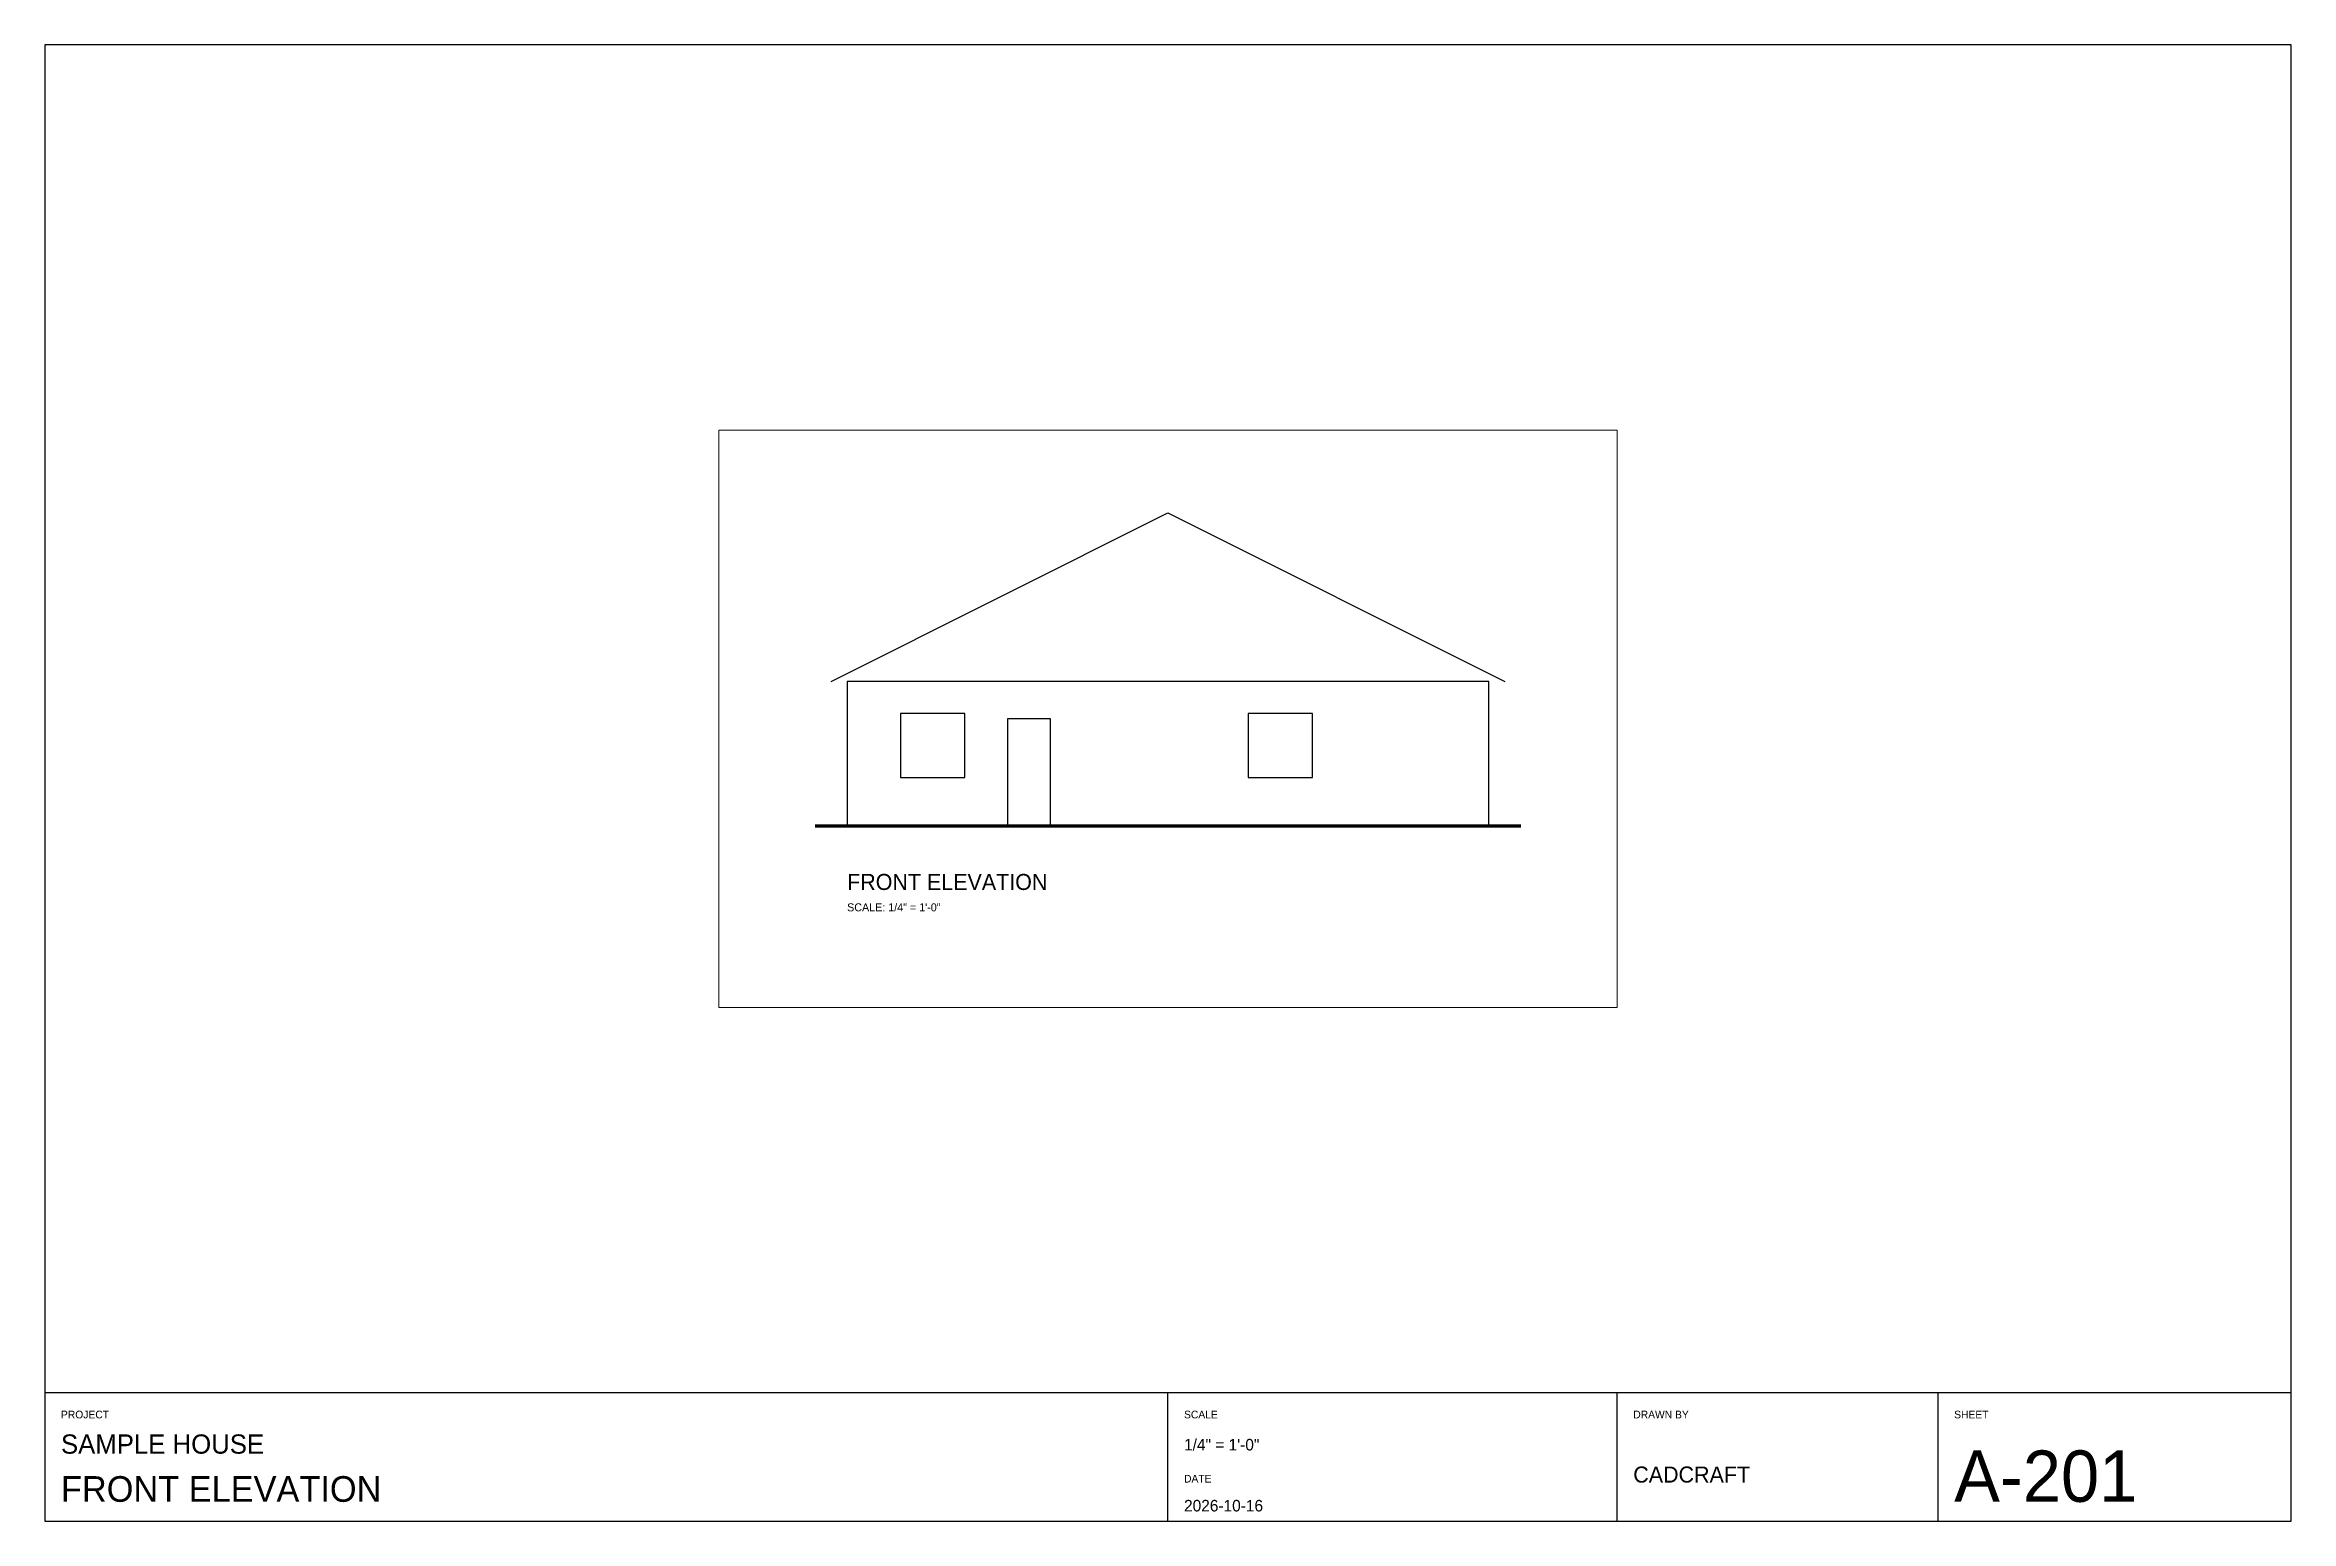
# Paper-space layout 'A-201 ELEVATIONS' of a CAD drawing. Header units: inches. Extents: x 0.5 to 35.5, y 0.5 to 23.5.
# The model-space entities are those that its viewports show. They can reach past a viewport. Long polylines and large blocks are cut down to what shows.
import ezdxf

# ---------------------------------------------------------------- set-up
doc = ezdxf.new("R2010")
doc.units = ezdxf.units.IN
doc.header["$MEASUREMENT"] = 0
for name, color, linetype in [('A-ANNO-TEXT', 3, 'Continuous'), ('A-ELEV', 7, 'Continuous'), ('G-TTLB', 7, 'Continuous')]:
    doc.layers.add(name, color=color, linetype=linetype)
doc.layers.add('Viewports', color=8, linetype='Continuous', plot=False)

# ---------------------------------------------------------------- blocks, each defined once
blk = doc.blocks.new('TB-ARCH-D')
for p, q in [((18, 0.5), (18, 2.5)), ((25, 0.5), (25, 2.5)), ((30, 0.5), (30, 2.5))]:
    blk.add_line(p, q)
for points in [[(0.5, 0.5), (35.5, 0.5), (35.5, 23.5), (0.5, 23.5)], [(0.5, 0.5), (35.5, 0.5), (35.5, 2.5), (0.5, 2.5)]]:
    blk.add_lwpolyline(points, close=True)
for s, p in [('PROJECT', (0.75, 2.1)), ('SCALE', (18.25, 2.1)), ('DRAWN BY', (25.25, 2.1)), ('SHEET', (30.25, 2.1)), ('DATE', (18.25, 1.1))]:
    blk.add_text(s, height=0.12).set_placement(p)
for tag, p, height in [('PROJECT', (0.75, 1.55), 0.3), ('SCALE', (18.25, 1.6), 0.18), ('SHEET', (30.25, 0.8), 0.8), ('TITLE', (0.75, 0.8), 0.4), ('DRAWN', (25.25, 1.1), 0.25), ('DATE', (18.25, 0.65), 0.18)]:
    blk.add_attdef(tag, p, '', height=height)

msp = doc.modelspace()

# ---------------------------------------------------------------- linework, layer by layer
at = {"layer": 'A-ELEV', "lineweight": 70}
msp.add_line((-24, -420), (504, -420), dxfattribs=at)
at = {"layer": 'A-ELEV'}
msp.add_lwpolyline([(-12, -312), (240, -186), (492, -312)], dxfattribs=at)
for points in [[(0, -420), (480, -420), (480, -312), (0, -312)], [(40, -384), (88, -384), (88, -336), (40, -336)], [(300, -384), (348, -384), (348, -336), (300, -336)], [(120, -420), (152, -420), (152, -340), (120, -340)]]:
    msp.add_lwpolyline(points, close=True, dxfattribs=at)

# ---------------------------------------------------------------- texts
at = {"layer": 'A-ANNO-TEXT'}
for s, height, p in [('FRONT ELEVATION', 12, (0, -468)), ('SCALE: 1/4" = 1\'-0"', 6, (0, -484))]:
    msp.add_text(s, height=height, dxfattribs=at).set_placement(p)

psp = doc.layouts.new('A-201 ELEVATIONS')

# ---------------------------------------------------------------- block references
at = {"layer": 'G-TTLB'}
psp.add_blockref('TB-ARCH-D', (0, 0), dxfattribs=at).add_auto_attribs({'PROJECT': 'SAMPLE HOUSE', 'TITLE': 'FRONT ELEVATION', 'SCALE': '1/4" = 1\'-0"', 'DATE': '2026-10-16', 'DRAWN': 'CADCRAFT', 'SHEET': 'A-201'})

# ---------------------------------------------------------------- viewports
at = {"layer": 'Viewports'}
psp.add_viewport(center=(18, 13), size=(14, 9), view_center_point=(240, -340), view_height=432, dxfattribs=at)

doc.saveas('drawing.dxf')
